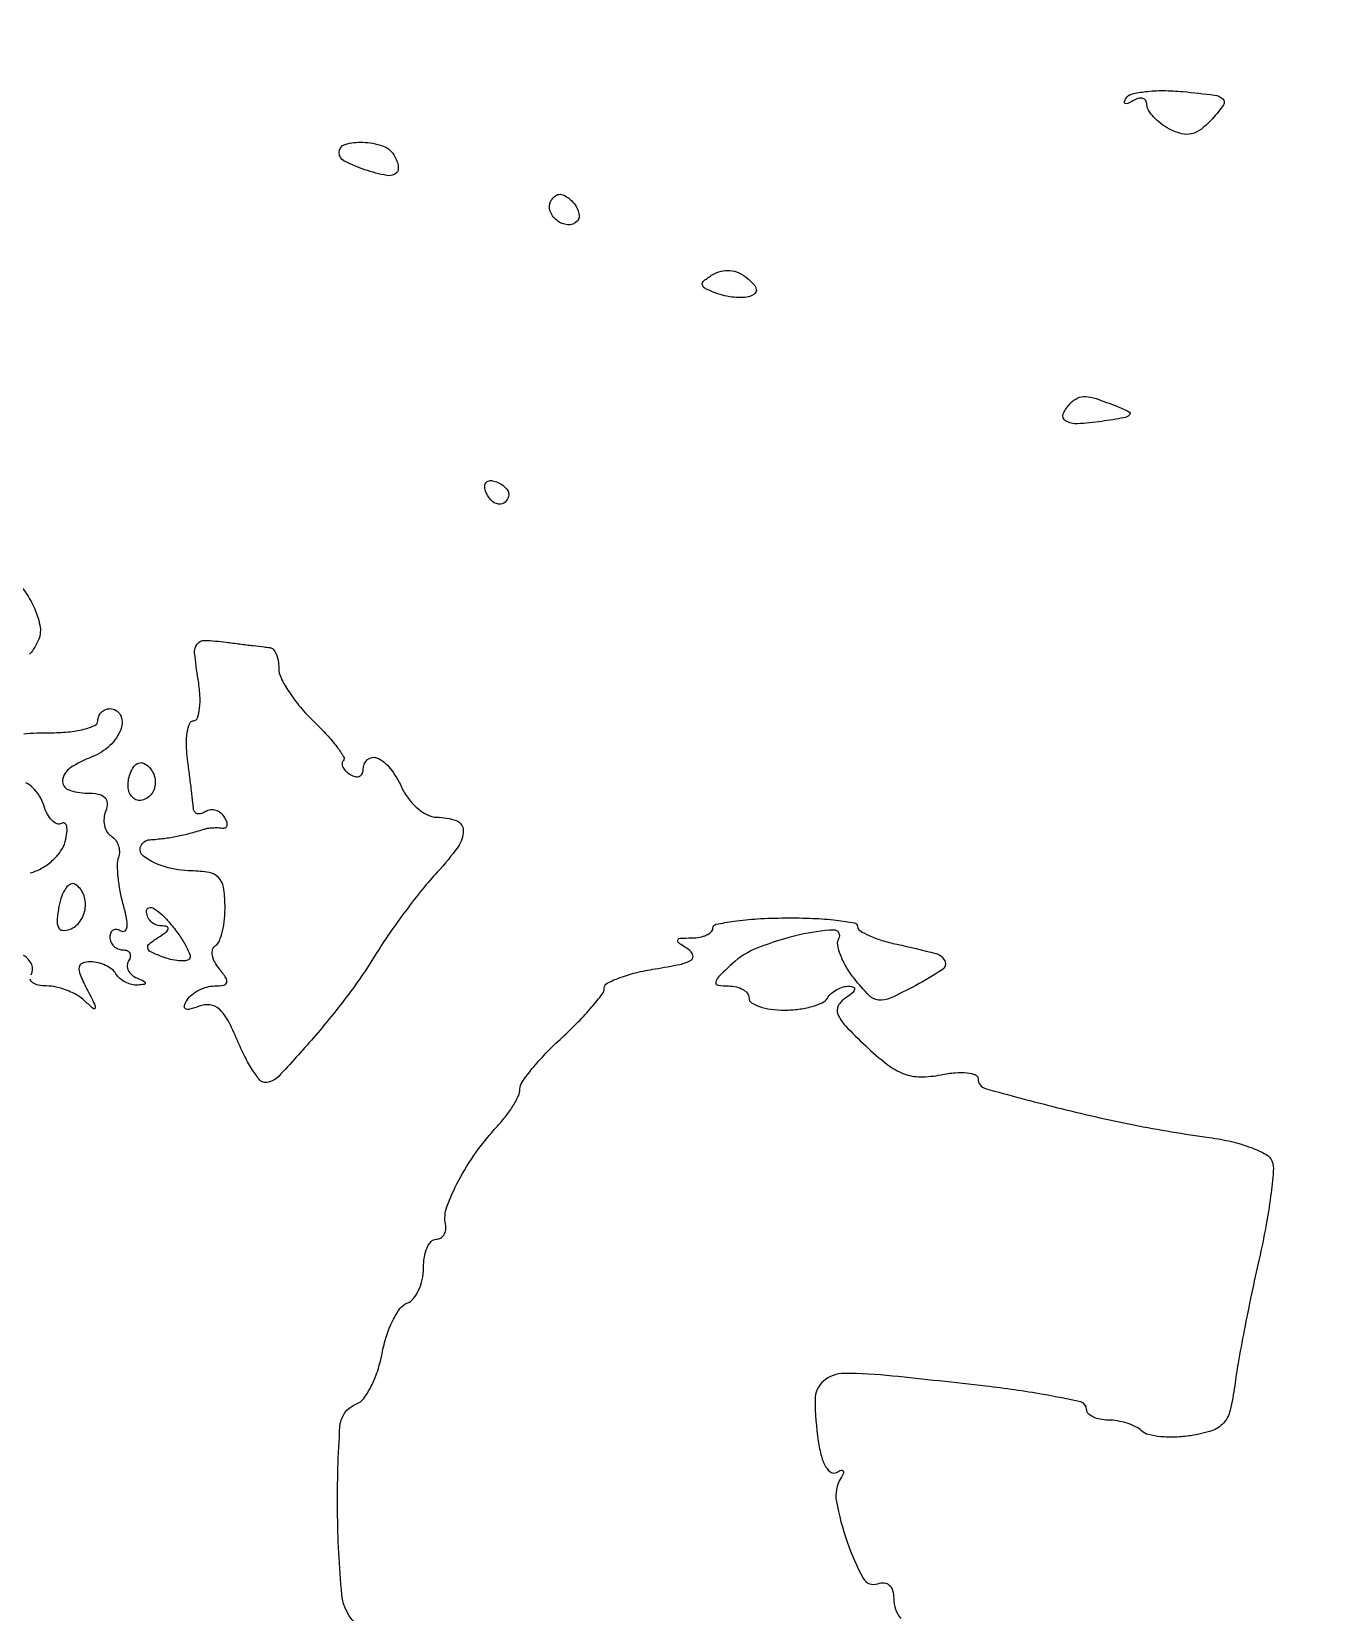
# Model space of a CAD drawing. Extents: x 0 to 4160, y 0 to 3120.
# Drawn here: x 501.5 to 608.6, y 2862.1 to 2993.1 of the extents above; entities that cross this region are included whole.
import ezdxf

# ---------------------------------------------------------------- set-up
doc = ezdxf.new("R2010")
doc.units = 0

msp = doc.modelspace()

# ---------------------------------------------------------------- linework, layer by layer
for points in [[(4159.499279, 606.274193, 0.000001), (4159.667734, 974.478125, 0.000057)], [(757.647081, 3119.740147, 0.000002), (520.492565, 3119.487217, 0.4139)], [(1464, 3119.996847, 0.000069), (1048.172693, 3119.935785, 0.000194)], [(1964.75, 0.149832, 0.000016), (2717.930904, 0.232101, 0.000028), (3351.473438, 0.357111)], [(500.634584, 2947.126199, -0.060687), (501.675393, 2945.450203, -0.056235), (502.188504, 2943.912901, -0.14568), (502.096612, 2942.759903, -0.090453), (501.335789, 2941.516932, -0.013929)], [(500.849164, 2934.925179, -0.017388), (503, 2935, 0.023598), (504.532944, 2935.07239, 0.037669), (505.825, 2935.29375, 0.04382), (506.748945, 2935.612873, 0.295869), (507, 2936, -0.099038), (507.076342, 2936.381638, -0.097945), (507.29375, 2936.70625, -0.097945), (507.618362, 2936.923658, -0.099038), (508, 2937, -0.281471), (508.858824, 2936.474933, -0.211073), (508.923742, 2935.342601, -0.113695), (507.993803, 2933.939153, -0.099291), (506.5, 2933, 0.055011), (504.714582, 2932.085797, 0.217692), (504.076612, 2931.065859, 0.349026), (504.54795, 2930.281952, 0.089697), (506.106989, 2930, -0.045143), (507.024353, 2929.917006, -0.145979), (507.563961, 2929.64266, -0.201448), (507.765891, 2929.181787, -0.095737), (507.650663, 2928.532025, 0.070405), (507.51102, 2927.924219, 0.073945), (507.549248, 2927.312066, 0.08156), (507.753584, 2926.78951, 0.121013), (508.09646, 2926.440384, -0.094331), (508.451867, 2926.11477, -0.077928), (508.691979, 2925.659652, -0.07707), (508.783039, 2925.147893, -0.088701), (508.706707, 2924.658359, 0.084329), (508.603345, 2924.031281, 0.023078), (508.654663, 2923.026788, 0.022645), (508.819753, 2921.875898, 0.021853), (509.089648, 2920.730705, -0.020115), (509.354224, 2919.625296, -0.066306), (509.400778, 2918.878797, -0.207435), (509.234622, 2918.55902, -0.319252), (508.935728, 2918.539722, 0.090051), (508.578526, 2918.679896, 0.168802), (508.27487, 2918.637069, 0.176572), (508.072264, 2918.418137, 0.099615), (508, 2918.059017, 0.099038), (508.080848, 2917.654856, 0.097945), (508.311086, 2917.311086, 0.097945), (508.654856, 2917.080848, 0.099038), (509.059017, 2917, -0.096615), (509.419494, 2916.929688, -0.174358), (509.640906, 2916.731339, -0.171257), (509.687549, 2916.434421, -0.092807), (509.552786, 2916.08541, 0.131107), (509.435807, 2915.697442, 0.121773), (509.522598, 2915.290708, 0.105417), (509.806545, 2914.926836, 0.07888), (510.243769, 2914.664358, -0.013901), (510.821894, 2914.412379, -0.260933), (510.933237, 2914.256905, -0.402866), (510.840862, 2914.136634, -0.020929), (510.309017, 2914.078947, -0.077062), (509.807596, 2914.123, -0.057435), (509.286338, 2914.316941, -0.057627), (508.824778, 2914.623357, -0.079172), (508.5, 2915, 0.090018), (508.155195, 2915.382876, 0.053206), (507.62989, 2915.70625, 0.050964), (507.016297, 2915.925825, 0.060527), (506.405799, 2916, 0.07843), (505.712635, 2915.890597, 0.286759), (505.438835, 2915.564992, 0.137205), (505.519807, 2914.95538, 0.017604), (506.087223, 2913.75, -0.004253), (506.725311, 2912.483382, -0.156638), (506.772311, 2912.166839, -0.584728), (506.628215, 2912.114367, -0.012063), (505.922407, 2912.75, 0.058334), (505.280331, 2913.228775, 0.03747), (504.442371, 2913.632812, 0.037373), (503.549539, 2913.90867, 0.056298), (502.740983, 2914, -0.049534), (502.069228, 2914.066714, -0.107777), (501.597055, 2914.273452, -0.183973), (501.397224, 2914.578796, -0.194704)], [(501.380508, 2923.380653, 0.066588), (502.330063, 2923.758691, 0.054994), (503.216323, 2924.393735, 0.056946), (503.910208, 2925.176301, 0.0892), (504.287249, 2925.990441, 0.030846), (504.432512, 2926.729389, 0.084136), (504.413695, 2927.260095, 0.218423), (504.242685, 2927.492968, 0.271616), (503.978738, 2927.486859, -0.230771), (503.610519, 2927.449924, -0.110448), (503.20138, 2927.71427, -0.073995), (502.81029, 2928.251294, -0.043624), (502.504609, 2928.985479, 0.06034), (502.153331, 2929.755757, 0.062848), (501.632214, 2930.408235, 0.069881), (501.028038, 2930.850414, 0.123691)], [(528.606307, 2860.911773, -0.198745), (527.232027, 2863.51521, -0.021142), (526.87523, 2870.499632, -0.018968), (527.079185, 2877.489865, -0.29224), (528.444827, 2879.340455, 0.142831), (529.047375, 2879.798656, 0.041774), (529.66541, 2880.799039, 0.038253), (530.203855, 2882.096253, 0.032892), (530.571096, 2883.527282, -0.031311), (530.93303, 2884.956362, -0.037081), (531.455898, 2886.247512, -0.040307), (532.051213, 2887.241831, -0.147134), (532.626269, 2887.686827, 0.128433), (533.152282, 2888.063845, 0.06352), (533.596466, 2888.762074, 0.056713), (533.89792, 2889.652585, 0.053327), (534, 2890.606989, -0.041695), (534.076534, 2891.523177, -0.061236), (534.306627, 2892.297053, -0.080476), (534.644618, 2892.822136, -0.212688), (535.043837, 2893, 0.127459), (535.421522, 2893.097869, 0.125646), (535.706539, 2893.367188, 0.110097), (535.851964, 2893.77259, 0.081506), (535.834032, 2894.25, -0.138871), (535.942183, 2895.674398, -0.033785), (536.91159, 2897.84924, -0.033072), (538.371627, 2900.214837, -0.032746), (540.135265, 2902.375565, 0.024237), (540.849011, 2903.220278, 0.026815), (541.452234, 2904.102997, 0.027583), (541.880156, 2904.903906, 0.109321), (542, 2905.445486, -0.154418), (542.186234, 2906.034125, -0.018147), (543.028125, 2907.143597, -0.020362), (544.159601, 2908.417821, -0.015352), (545.5, 2909.726033, 0.013006), (546.840612, 2911.022232, 0.017864), (547.971875, 2912.259919, 0.014681), (548.828631, 2913.329377, 0.162934), (549, 2913.8413, -0.280087), (549.237047, 2914.23127, -0.03028), (550.242653, 2914.677811, -0.030153), (551.60926, 2915.096163, -0.019556), (553.230307, 2915.420837, 0.011416), (555.271977, 2915.795304, 0.081707), (556.205222, 2916.154357, 0.358875), (556.354926, 2916.562764, 0.168871), (555.980307, 2917.033332, -0.012019), (555.175638, 2917.569648, -0.318978), (555.093765, 2917.800135, -0.319672), (555.284402, 2917.95296, -0.012048), (556.25, 2917.984687, 0.043595), (556.919914, 2918.049119, 0.063024), (557.485937, 2918.229746, 0.082295), (557.869257, 2918.491428, 0.204683), (558, 2918.797426, -0.355897), (558.258569, 2919.114679, -0.015656), (559.7625, 2919.375649, -0.020518), (561.699697, 2919.568991, -0.012478), (564, 2919.646055, -0.012036), (566.300377, 2919.61031, -0.019874), (568.2375, 2919.456272, -0.014783), (569.747503, 2919.230128, -0.362926), (570, 2918.928084, 0.259339), (570.188916, 2918.588356, 0.03301), (570.954687, 2918.180096, 0.031902), (572.004814, 2917.784797, 0.021244), (573.25, 2917.461858, -0.010699), (576.486218, 2916.694986, -0.223959), (577.229871, 2916.075302, -0.373368), (577.020486, 2915.345067, -0.021154), (574.836359, 2914.051902, -0.013748), (572.712305, 2912.98688, -0.138628), (571.744634, 2912.828947, -0.174561), (570.941279, 2913.226323, -0.024827), (569.713599, 2914.63697, -0.032906), (569.051005, 2915.603971, -0.042682), (568.584125, 2916.571407, -0.048668), (568.355565, 2917.406821, -0.18284), (568.457424, 2917.93111, 0.604488), (568.037201, 2918.642021, 0.04549), (565.190398, 2918.236779, 0.033664), (561.722963, 2917.165613, 0.096069), (559.59074, 2915.833343, 0.008749), (558.467952, 2914.749995, 0.159993), (558.246702, 2914.312788, 0.416689), (558.432178, 2914.062859, 0.0357), (559.311439, 2914, -0.057293), (559.957287, 2913.925751, -0.076588), (560.503985, 2913.70625, -0.095566), (560.870399, 2913.381472, -0.165232), (561, 2913, 0.251914), (561.206632, 2912.615903, 0.064068), (561.863914, 2912.29375, 0.049716), (562.81438, 2912.0728, 0.032276), (563.940983, 2912, 0.031397), (565.112115, 2912.073612, 0.037109), (566.1996, 2912.29375, 0.040338), (567.065839, 2912.614422, 0.146547), (567.5, 2913, -0.075854), (567.824567, 2913.381459, -0.054031), (568.286338, 2913.701752, -0.053889), (568.807626, 2913.916517, -0.074131), (569.309017, 2913.984687, -0.102797), (569.672397, 2913.904293, -0.379914), (569.760843, 2913.707323, -0.147022), (569.554107, 2913.402562, -0.027275), (569, 2913.000033, 0.12654), (568.405085, 2912.355433, 0.227388), (568.372395, 2911.651737, 0.090955), (569.000163, 2910.698065, 0.012712), (570.683292, 2909.027004, 0.023936), (572.465833, 2907.49946, 0.073974), (573.844026, 2906.723172, 0.091223), (575.219287, 2906.468155, 0.049741), (576.933292, 2906.636658, -0.028081), (578.10889, 2906.803823, -0.048015), (579.099154, 2906.793072, -0.066523), (579.782711, 2906.626039, -0.308866), (580, 2906.307844, 0.336879), (580.620183, 2905.491823, 0.005556), (586.487357, 2903.931446, 0.013409), (592.904875, 2902.482839, 0.014806), (599.18271, 2901.433751, -0.024043), (601.012305, 2901.093167, -0.031621), (602.636572, 2900.598996, -0.032825), (603.884258, 2900.035531, -0.180568), (604.36482, 2899.491678, -0.11349), (604.484495, 2898.644868, -0.010899), (604.259874, 2896.561796, -0.013432), (603.866471, 2894.061717, -0.010212), (603.306274, 2891.345131, 0.004368), (602.675364, 2888.456719, 0.003869), (602.067996, 2885.438416, 0.003886), (601.563165, 2882.711663, 0.011833), (601.278615, 2880.849476, -0.027348), (600.902933, 2878.81556, -0.120933), (600.346926, 2877.742416, -0.136542), (599.395336, 2877.118065, -0.038635), (597.654451, 2876.706732, -0.029537), (596.377186, 2876.584078, -0.033501), (595.147558, 2876.621345, -0.035651), (594.124905, 2876.795361, -0.129344), (593.55, 2877.107256, 0.073703), (593.057034, 2877.449747, 0.036556), (592.350312, 2877.737756, 0.035283), (591.558873, 2877.934259, 0.043234), (590.8, 2878, -0.04652), (590.111058, 2878.064239, -0.066479), (589.52875, 2878.256376, -0.086584), (589.135845, 2878.53938, -0.195912), (589, 2878.872771, 0.349618), (588.498126, 2879.502785, 0.013657), (585.391798, 2880.126483, 0.013925), (580.652767, 2880.808769, 0.003504), (572.898975, 2881.650491, 0.023425), (568.887467, 2881.868462, 0.183705), (567.167647, 2881.229122, 0.218789), (566.474934, 2879.680989, 0.034258), (566.744178, 2876.260204, 0.029079), (567.006858, 2874.997958, 0.066883), (567.381125, 2874.104996, 0.124135), (567.816083, 2873.66308, 0.282122), (568.26651, 2873.664712, -0.042748), (568.641439, 2873.854282, -0.349298), (568.8131, 2873.803166, -0.264631), (568.832231, 2873.595544, -0.032025), (568.608204, 2873.175078, 0.1859), (568.248067, 2871.260923, 0.038798), (569.139502, 2867.899, 0.038573), (570.467485, 2864.875525, 0.378185), (571.670715, 2864.427136, -0.112992), (572.204647, 2864.503129, -0.167884), (572.6327, 2864.313859, -0.138133), (572.907934, 2863.862192, -0.068294), (573, 2863.1913, 0.171184), (573.585344, 2861.531704, 0.027114)], [(501.457295, 2914.930902, 0.24911), (501.512963, 2915.782277, 0.156872), (500.829499, 2916.539577, 0.070968)]]:
    msp.add_lwpolyline(points, format="xyb")
for points in [[(599.429304, 2985.921881, -0.041796), (598.514304, 2985.06658, -0.108488), (597.70707, 2984.674634, -0.121999), (596.870117, 2984.680421, -0.060495), (595.874133, 2985.067362, -0.039205), (595.157014, 2985.526776, -0.044126), (594.550527, 2986.076486, -0.049096), (594.13077, 2986.630763, -0.138385), (594, 2987.094201, 0.139086), (593.906188, 2987.424921, 0.191134), (593.660863, 2987.607685, 0.138863), (593.28753, 2987.602686, 0.066152), (592.845492, 2987.404508, -0.031056), (592.43114, 2987.182709, -0.203185), (592.200423, 2987.176137, -0.392365), (592.13077, 2987.320129, -0.064164), (592.270738, 2987.629046, -0.197257), (592.740849, 2987.970163, -0.030798), (593.893355, 2988.17586, -0.030319), (595.356435, 2988.255562, -0.022224), (596.980417, 2988.173258, -0.006782), (599.613381, 2987.886079, -0.15656), (600.290967, 2987.573021, -0.37718), (600.345047, 2987.06491, -0.030068)], [(531.541119, 2982.933469, -0.04074), (531.764375, 2982.496276, -0.052789), (531.890965, 2982.064551, -0.063227), (531.910449, 2981.700395, -0.18005), (531.806465, 2981.473132, -0.248128), (530.95953, 2981.212103, -0.035516), (529.145659, 2981.69166, -0.03517), (527.429374, 2982.416855, -0.282338), (527, 2983.116631, -0.332498), (527.506355, 2983.793892, -0.081962), (528.973121, 2983.975585, -0.070724), (530.603388, 2983.676358, -0.175387)], [(546.749864, 2977.416531, -0.222509), (545.958406, 2977.129854, -0.14837), (545.049532, 2977.498109, -0.146836), (544.492512, 2978.312904, -0.218805), (544.596556, 2979.156231, -0.094625), (544.940704, 2979.531428, -0.169261), (545.335356, 2979.655459, -0.136091), (545.785686, 2979.515485, -0.053431), (546.296201, 2979.103799, -0.055675), (546.659942, 2978.648583, -0.075207), (546.871032, 2978.166597, -0.09457), (546.903147, 2977.733892, -0.169316)], [(561.076664, 2971.192221, -0.071782), (560.518867, 2971.091623, -0.032315), (559.773533, 2971.113611, -0.031157), (558.975589, 2971.239431, -0.036947), (558.245036, 2971.459465, -0.022437), (557.356359, 2971.847059, -0.242884), (557.13034, 2972.151822, -0.273904), (557.261115, 2972.485899, -0.02736), (557.994487, 2972.996593, -0.078809), (558.68682, 2973.286277, -0.083465), (559.420843, 2973.339546, -0.081045), (560.149614, 2973.148923, -0.068896), (560.826115, 2972.729349, -0.033802), (561.403039, 2972.180679, -0.146367), (561.607306, 2971.76023, -0.254538), (561.493648, 2971.43574, -0.103781)], [(591.498045, 2962.079619, -0.023652), (592.508355, 2961.62917, -0.510137), (592.552897, 2961.354303, -0.155531), (592.099521, 2961.118611, -0.006273), (590.248045, 2960.823098, -0.023803), (588.24921, 2960.626318, -0.145996), (587.254136, 2960.869207, -0.37839), (587.064693, 2961.444794, -0.095258), (587.666667, 2962.333333, -0.083682), (588.273298, 2962.76497, -0.13012), (588.899837, 2962.887197, -0.066596), (589.787727, 2962.708026, -0.009998)], [(541.075, 2954.725, -0.175736), (540.786965, 2954.130242, -0.239194), (540.227257, 2953.955686, -0.167686), (539.586752, 2954.305209, -0.104687), (539.15, 2955.05, -0.089632), (539.088424, 2955.477775, -0.189618), (539.22, 2955.78, -0.189618), (539.522225, 2955.911576, -0.089632), (539.95, 2955.85, -0.053161), (540.403407, 2955.64317, -0.062883), (540.775469, 2955.354531, -0.073742), (541.014704, 2955.031991, -0.149613)], [(521.25, 2942.0689, -0.193518), (521.537055, 2941.921668, -0.075487), (521.779688, 2941.537979, -0.059908), (521.9448, 2940.991704, -0.043489), (522, 2940.358263, 0.115032), (522.19015, 2939.542692, 0.030976), (522.854909, 2938.381789, 0.029662), (523.796425, 2937.120619, 0.026876), (524.910329, 2935.935259, -0.01575), (525.991679, 2934.834651, -0.025897), (526.825672, 2933.830912, -0.02385), (527.383216, 2933.005039, -0.345747), (527.343798, 2932.677132, 0.199791), (527.247396, 2932.44328, 0.119415), (527.320309, 2932.146723, 0.08364), (527.560102, 2931.828445, 0.051208), (527.933469, 2931.541119, 0.076082), (528.341327, 2931.367859, 0.153318), (528.686706, 2931.386678, 0.186698), (528.915362, 2931.590422, 0.119008), (529, 2931.940983, -0.21229), (529.374272, 2932.782769, -0.29822), (530.16294, 2932.905528, -0.122614), (531.250218, 2932.04547, -0.057568), (532.181954, 2930.5, 0.054292), (532.749916, 2929.543854, 0.054598), (533.509439, 2928.734375, 0.059956), (534.336427, 2928.182611, 0.117689), (535.101498, 2928, -0.087864), (536.724954, 2927.712492, -0.311919), (537.30337, 2926.894572, -0.161735), (536.868053, 2925.535013, -0.028874), (535.15075, 2923.44706, 0.016552), (533.942635, 2922.04981, 0.009134), (532.555517, 2920.268285, 0.009098), (531.213717, 2918.408898, 0.014428), (530.140691, 2916.764122, -0.023941), (527.806586, 2913.33081, -0.017055), (524.885283, 2909.711244, -0.010097), (521.997132, 2906.50562, -0.207205), (520.829421, 2906, -0.228004), (520.437043, 2906.188739, -0.024825), (519.834269, 2907.025137, -0.026468), (519.185687, 2908.152919, -0.018303), (518.568697, 2909.489827, 0.023407), (517.771164, 2911.172594, 0.088674), (517.054213, 2912.084503, 0.152511), (516.29029, 2912.43019, 0.122777), (515.391232, 2912.319888, -0.02449), (514.635924, 2912.071733, -0.18759), (514.271358, 2912.109197, -0.366662), (514.172593, 2912.34633, -0.061412), (514.394972, 2912.830061, -0.082863), (514.786844, 2913.277831, -0.053446), (515.364891, 2913.65633, -0.052135), (516.0298, 2913.913282, -0.066244), (516.681462, 2914, 0.039917), (517.430497, 2914.059894, 0.29296), (517.686031, 2914.288372, 0.219485), (517.622798, 2914.678091, 0.024944), (517.073886, 2915.410972, -0.052301), (516.688026, 2915.989495, -0.079461), (516.495364, 2916.561052, -0.107829), (516.518282, 2917.035227, -0.19079), (516.748835, 2917.344772, 0.159638), (517.072636, 2917.728719, 0.037334), (517.332367, 2918.541277, 0.034803), (517.503401, 2919.567335, 0.028113), (517.547394, 2920.683799, 0.036498), (517.411602, 2922.192055, 0.153815), (517.006708, 2922.993126, 0.1577), (516.222351, 2923.406214, 0.038932), (514.755335, 2923.544665, -0.067553), (512.572044, 2923.877258, -0.089073), (510.774649, 2924.776191, -0.343465), (510.552634, 2925.585676, -0.283067), (511.3, 2926.125, 0.013003), (512.484262, 2926.243108, 0.016832), (513.562225, 2926.416039, 0.016917), (514.621694, 2926.660265, 0.013362), (515.75, 2926.993421, -0.039488), (516.096893, 2927.076439, -0.023102), (516.521834, 2927.123273, -0.023003), (516.954082, 2927.130871, -0.03591), (517.32433, 2927.093644, 0.15184), (517.582069, 2927.127178, 0.239748), (517.717506, 2927.298331, 0.138153), (517.69448, 2927.601704, 0.050857), (517.505231, 2927.991535, 0.088188), (517.188901, 2928.345369, 0.094717), (516.777358, 2928.557801, 0.100026), (516.33539, 2928.596908, 0.111063), (515.930902, 2928.457295, -0.067927), (515.569712, 2928.296894, -0.128757), (515.253627, 2928.288618, -0.172807), (515.033543, 2928.430356, -0.144283), (514.932511, 2928.690983, 0.008242), (514.883584, 2929.180034, 0.001081), (514.76027, 2930.217039, 0.001257), (514.608253, 2931.44635, 0.001052), (514.440929, 2932.75, -0.026643), (514.345466, 2933.995713, -0.044341), (514.414222, 2935.045312, -0.057876), (514.61691, 2935.778644, -0.305372), (514.945548, 2936, 0.32214), (515.266126, 2936.230457, 0.054382), (515.437241, 2937.011903, 0.04209), (515.462586, 2938.124211, 0.024887), (515.315249, 2939.444775, -0.013851), (515.025323, 2941.60893, -0.190067), (515.232964, 2942.358667, -0.245048), (515.867067, 2942.660559, -0.023468), (517.628119, 2942.513675, 0.000913), (518.782656, 2942.364712, 0.001075), (519.876698, 2942.227974, 0.000941), (520.801378, 2942.116187, 0.006704)], [(511.543769, 2930.07082, -0.1612), (510.779782, 2929.430487, -0.272416), (509.979057, 2929.554786, -0.199331), (509.516932, 2930.418342, -0.116591), (509.676457, 2931.599242, -0.057172), (509.991921, 2932.204266, -0.160337), (510.365295, 2932.492838, -0.194905), (510.786176, 2932.473898, -0.089096), (511.24565, 2932.15435, -0.085457), (511.568771, 2931.696824, -0.075714), (511.737508, 2931.138028, -0.077425), (511.730404, 2930.566252, -0.096954)], [(503.770473, 2920.579641, 0.026539), (503.619035, 2919.47149, 0.131431), (503.729867, 2918.85759, 0.267316), (504.076102, 2918.616421, 0.113583), (504.656124, 2918.698284, 0.147201), (505.532302, 2919.376482, 0.125041), (505.957967, 2920.470721, 0.128279), (505.805095, 2921.613684, 0.158583), (505.114349, 2922.429328, 0.263336), (504.74093, 2922.443747, 0.117053), (504.354255, 2922.111769, 0.07152), (504.009934, 2921.459215, 0.03848)], [(514.568132, 2916.234799, -0.17625), (514.265581, 2916.093662, -0.043611), (513.709308, 2916.093441, -0.039254), (513.032247, 2916.206345, -0.030686), (512.321153, 2916.430256, -0.021166), (511.377909, 2916.8388, -0.239278), (511.138863, 2917.153241, -0.276616), (511.268798, 2917.499024, -0.026933), (512.028025, 2918.038482, 0.020184), (512.649346, 2918.467461, 0.175708), (512.829819, 2918.743948, 0.409405), (512.720616, 2918.92337, 0.058724), (512.25, 2918.984687, -0.099414), (511.775523, 2919.08603, -0.099418), (511.37696, 2919.362689, -0.099404), (511.116069, 2919.77181, -0.099356), (511.033269, 2920.25, -0.345627), (511.233861, 2920.491978, -0.183638), (511.641838, 2920.430262, -0.065905), (512.289593, 2919.942942, -0.02495), (513.058273, 2919.108337, -0.020517), (513.786658, 2918.156897, -0.032153), (514.323385, 2917.277675, -0.033752), (514.640414, 2916.560661, -0.29141)]]:
    msp.add_lwpolyline(points, format="xyb", close=True)

doc.saveas('drawing.dxf')
